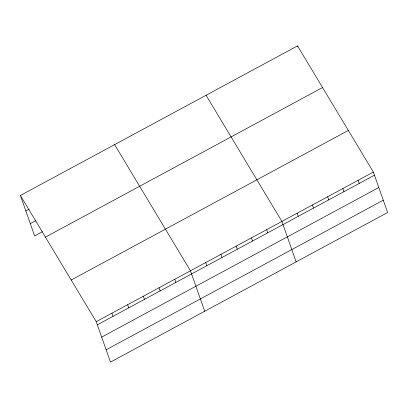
<?xml version="1.0" encoding="UTF-8"?>
<svg xmlns="http://www.w3.org/2000/svg" width="408" height="408" viewBox="0 0 408 408"><rect width="100%" height="100%" fill="white"/><g stroke="black" fill="none" stroke-linecap="round" stroke-linejoin="round"><path stroke-width="0.61" d="M20.4 195.483L297.529 45.89L373.356 172.074L387.6 212.517L110.471 362.11L96.227 321.667L20.4 195.483L34.644 235.926L42.493 231.688M25.842 210.931L29.203 209.115M30.309 223.615L35.914 220.59M45.426 237.125L322.555 87.531M71.206 280.026L348.335 130.433M96.227 321.667L373.356 172.074M97.334 324.804L374.462 175.205M101.668 337.115L378.797 187.522M106.136 349.799L383.265 200.206M206.076 95.253L281.903 221.437L296.147 261.885M114.623 144.621L190.449 270.805L204.694 311.248M358.117 180.3L359.219 183.437M297.529 45.89L297.896 46.935M342.873 188.527L343.975 191.663M327.629 196.753L328.736 199.889M312.39 204.984L313.492 208.116M297.146 213.211L298.253 216.347M266.664 229.668L267.765 232.8M251.42 237.895L252.526 241.031M236.176 246.121L237.283 249.257M220.937 254.347L222.039 257.484M205.693 262.579L206.8 265.71M174.746 279.281L175.853 282.418M159.044 287.757L160.15 290.894M143.341 296.233L144.442 299.37M127.638 304.715L128.739 307.846M111.93 313.191L113.036 316.322"/></g></svg>
